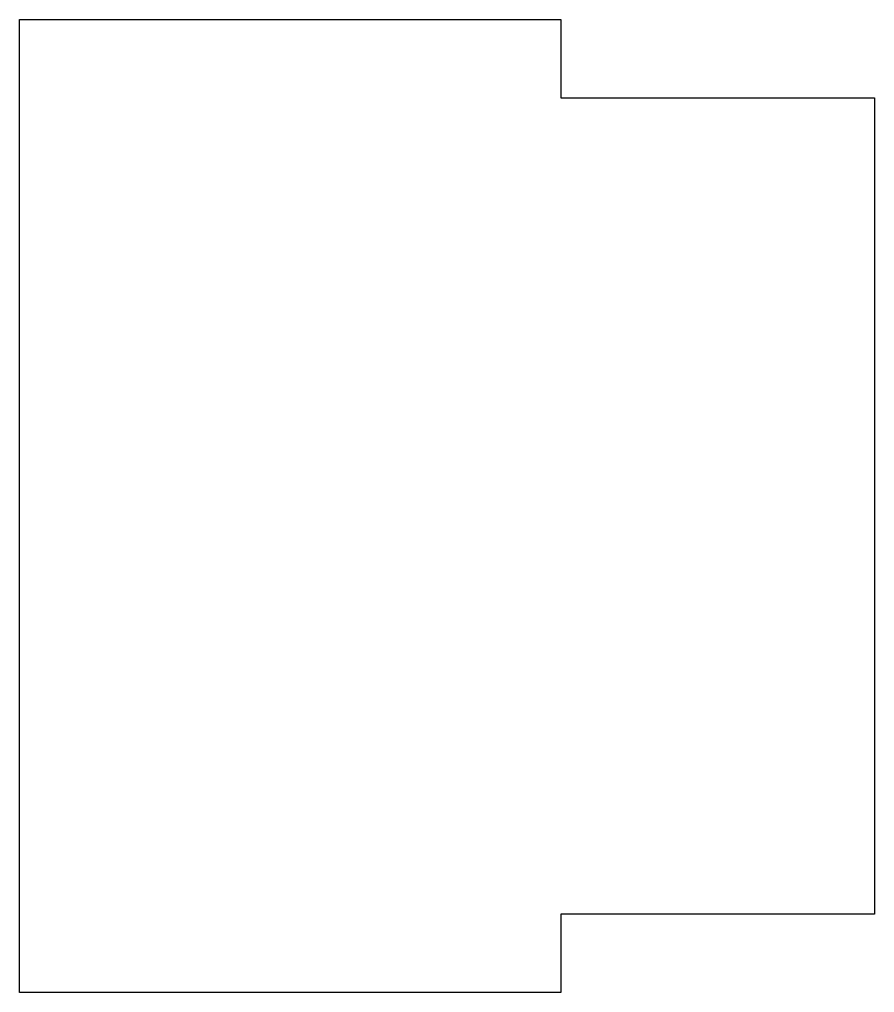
# Model space of a CAD drawing. Extents: x -54.5 to 0, y 0 to 62.
import ezdxf

# ---------------------------------------------------------------- set-up
doc = ezdxf.new("R2010")
doc.units = 0
doc.layers.add('Sketch003', color=7, linetype='CONTINUOUS')

msp = doc.modelspace()

# ---------------------------------------------------------------- linework, layer by layer
at = {"layer": 'Sketch003'}
for p, q in [((-54.5, 0), (-54.5, 62)), ((-54.5, 62), (-20, 62)), ((-20, 62), (-20, 57)), ((-20, 57), (0, 57)), ((0, 57), (0, 5)), ((0, 5), (-20, 5)), ((-20, 5), (-20, 0)), ((-20, 0), (-54.5, 0))]:
    msp.add_line(p, q, dxfattribs=at)

doc.saveas('drawing.dxf')
